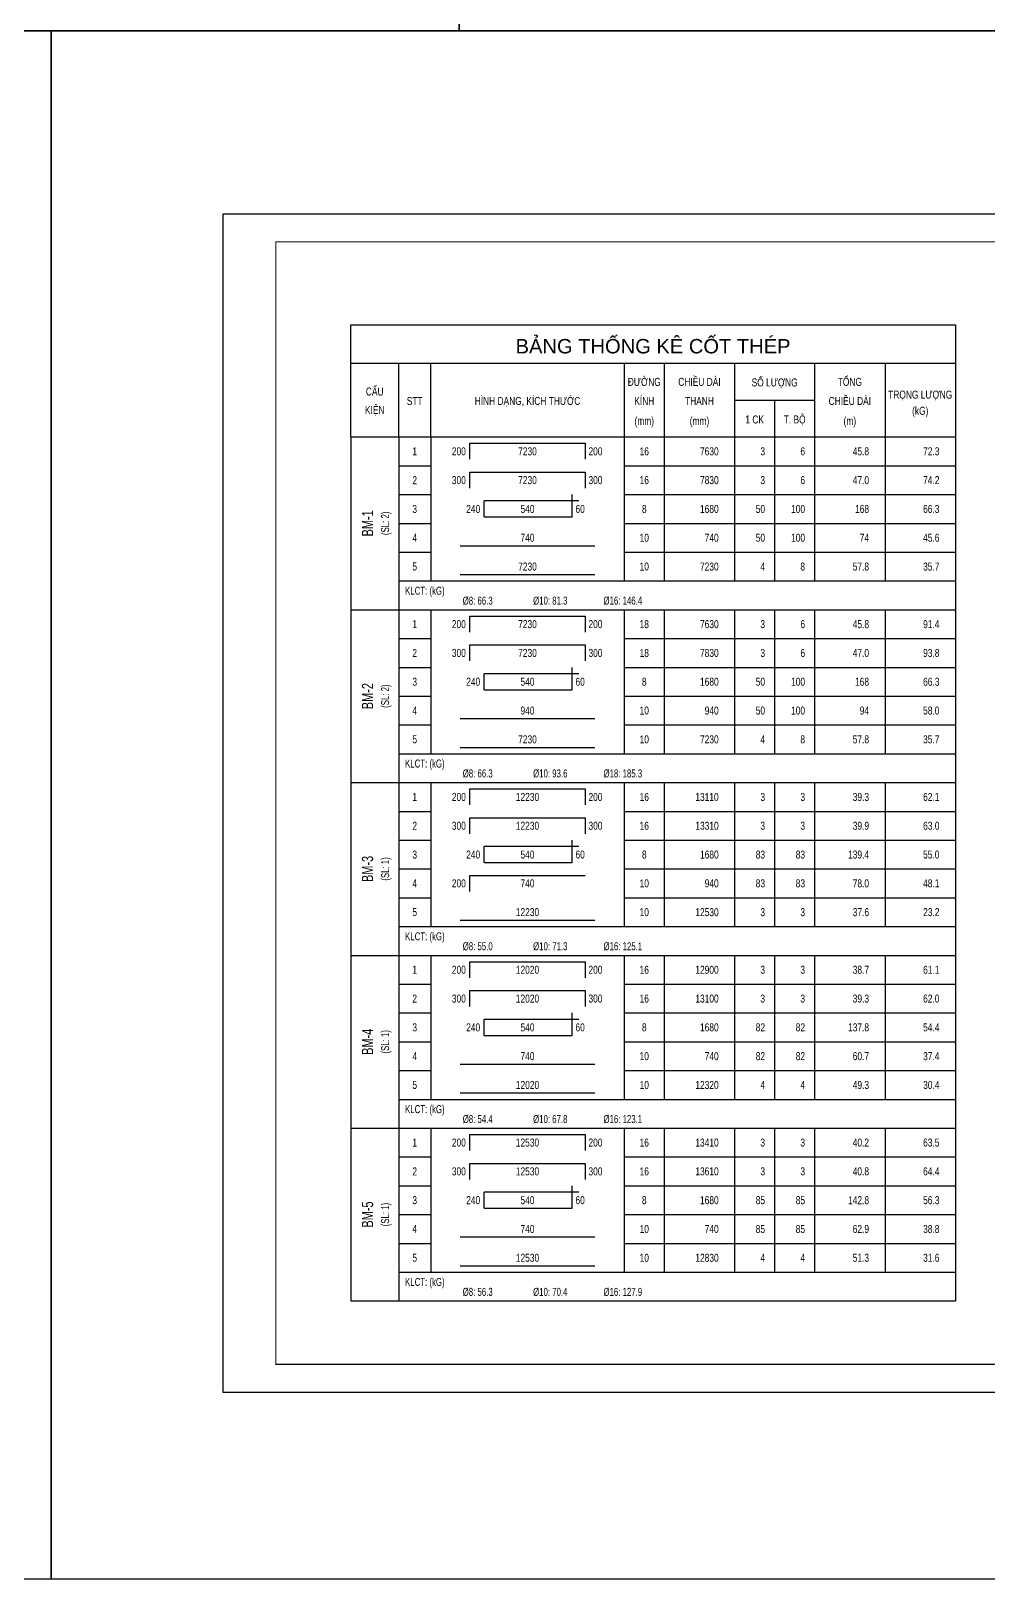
# Model space of a CAD drawing. Extents: x -1855204 to -1466800, y -1308584 to -996495.
# Drawn here: x -1656272 to -1632342, y -1090474 to -1051774 of the extents above; entities that cross this region are included whole.
import ezdxf
from ezdxf.enums import TextEntityAlignment as Align

# ---------------------------------------------------------------- set-up
doc = ezdxf.new("R2010")
doc.units = 0
doc.header["$LTSCALE"] = 150
doc.layers.get('Defpoints').update_dxf_attribs({"lineweight": 18})
for name, color, linetype, lineweight in [('05.Text', 253, 'Continuous', 18), ('11.Khung bo', 32, 'Continuous', 50), ('12.Khung', 36, 'Continuous', 25), ('KCVN-THAY', 7, 'Continuous', 25)]:
    doc.layers.add(name, color=color, linetype=linetype, lineweight=lineweight)
for name, color, linetype in [('STEEL', 4, 'Continuous'), ('TEXT_SLCK', 3, 'Continuous'), ('TEXT_TCK', 3, 'Continuous'), ('TEXT_THCT', 2, 'Continuous'), ('TEXT_TK', 2, 'Continuous'), ('THONGKE', 5, 'Continuous')]:
    doc.layers.add(name, color=color, linetype=linetype)
doc.styles.add('BIGTEXT', font='arial.ttf', dxfattribs={"width": 0.7})
doc.styles.add('SMTEXT', font='arial.ttf', dxfattribs={"width": 0.7})

# ---------------------------------------------------------------- blocks, each defined once
blk = doc.blocks.new('*U4')
at = {"layer": 'KCVN-THAY', "color": 140}
blk.add_lwpolyline([(214871.76, 86966.68), (215381.8, 86966.68), (215381.8, 86579.68), (214871.76, 86579.68)], close=True, dxfattribs=at)
blk = doc.blocks.new('100')
at = {"layer": '11.Khung bo', "const_width": 26.7}
blk.add_lwpolyline([(1860913, -945240), (1860913, -916940), (1896063, -916940), (1896063, -945240)], close=True, dxfattribs=at)
at = {"layer": '12.Khung', "color": 1}
blk.add_lwpolyline([(1901579, -945940), (1901579, -916240), (1859580, -916240), (1859580, -945940)], close=True, dxfattribs=at)
blk = doc.blocks.new('THONGKE_TITLE')
at = {"layer": 'TEXT_TK'}
for p, q in [((0, -35), (0, 0)), ((0, 0), (189, 0)), ((189, 0), (189, -35)), ((0, -12), (189, -12)), ((15, -35), (15, -12)), ((25, -35), (25, -12)), ((85.5, -12), (85.5, -35)), ((98, -12), (98, -35)), ((120, -12), (120, -35)), ((145, -12), (145, -35)), ((167, -12), (167, -35)), ((120, -23.56), (145, -23.56)), ((132.5, -23.56), (132.5, -35)), ((0, -35), (189, -35))]:
    blk.add_line(p, q, dxfattribs=at)
at = {"layer": 'TEXT_TK', "color": 4, "style": 'BIGTEXT'}
blk.add_text('BẢNG THỐNG KÊ CỐT THÉP', height=4.5, dxfattribs=at).set_placement((94.5, -6), align=Align.MIDDLE)
at = {"layer": 'TEXT_TK', "style": 'SMTEXT', "width": 0.75}
for s, p in [('CẤU', (7.5, -22.06)), ('ĐƯỜNG', (91.75, -19.04)), ('CHIỀU DÀI', (109, -19.04)), ('SỐ LƯỢNG', (132.5, -19.22)), ('TỔNG', (156, -19.04)), ('STT', (20, -25.01)), ('HÌNH DẠNG, KÍCH THƯỚC', (55.25, -25.01)), ('KÍNH', (91.75, -25.01)), ('THANH', (109, -25.01)), ('CHIỀU DÀI', (156, -25.01)), ('TRỌNG LƯỢNG', (178, -23.03)), ('KIỆN', (7.5, -27.84)), ('(mm)', (91.75, -31.24)), ('(mm)', (109, -31.24)), ('1 CK', (126.25, -30.79)), ('T. BỘ', (138.75, -30.79)), ('(m)', (156, -31.24)), ('(kG)', (178, -28.08))]:
    blk.add_text(s, height=2.5, dxfattribs=at).set_placement(p, align=Align.CENTER)
blk = doc.blocks.new('TK_9')
at = {"layer": 'STEEL'}
for p, q in [((22.25, 7), (58.25, 7)), ((22.25, 2), (22.25, 7)), ((58.25, 7), (58.25, 2))]:
    blk.add_line(p, q, dxfattribs=at)
at = {"layer": 'TEXT_TK', "style": 'SMTEXT', "width": 0.75}
for tag, p in [('SH', (5, 4.5)), ('L2', (40.25, 4.5)), ('DK', (76.75, 4.5))]:
    blk.add_attdef(tag, text='', height=2.5, dxfattribs=at).set_placement(p, align=Align.MIDDLE)
for tag, p in [('L1', (20.98, 4.5)), ('DAI', (100, 4.5)), ('SL1', (114.5, 4.5)), ('SLA', (127, 4.5)), ('DT', (147, 4.5)), ('TL', (169, 4.5))]:
    blk.add_attdef(tag, text='', height=2.5, dxfattribs=at).set_placement(p, align=Align.MIDDLE_RIGHT)
blk.add_attdef('L3', text='', height=2.5, dxfattribs=at).set_placement((59.31, 4.5), align=Align.MIDDLE_LEFT)
blk = doc.blocks.new('TK_14')
at = {"layer": 'STEEL'}
for p, q in [((56.25, 7), (26.75, 7)), ((26.75, 2), (26.75, 7)), ((54.25, 2), (54.25, 9)), ((26.75, 2), (54.25, 2))]:
    blk.add_line(p, q, dxfattribs=at)
at = {"layer": 'TEXT_TK', "style": 'SMTEXT', "width": 0.75}
for tag, p in [('SH', (5, 4.5)), ('L2', (40.25, 4.5)), ('DK', (76.75, 4.5))]:
    blk.add_attdef(tag, text='', height=2.5, dxfattribs=at).set_placement(p, align=Align.MIDDLE)
for tag, p in [('L1', (25.47, 4.5)), ('DAI', (100, 4.5)), ('SL1', (114.5, 4.5)), ('SLA', (127, 4.5)), ('DT', (147, 4.5)), ('TL', (169, 4.5))]:
    blk.add_attdef(tag, text='', height=2.5, dxfattribs=at).set_placement(p, align=Align.MIDDLE_RIGHT)
blk.add_attdef('M', text='', height=2.5, dxfattribs=at).set_placement((55.25, 4.5), align=Align.MIDDLE_LEFT)
blk = doc.blocks.new('TK_2')
at = {"layer": 'STEEL'}
blk.add_line((19.25, 2), (61.25, 2), dxfattribs=at)
at = {"layer": 'TEXT_TK', "style": 'SMTEXT', "width": 0.75}
for tag, p in [('SH', (5, 4.5)), ('L2', (40.25, 4.5)), ('DK', (76.75, 4.5))]:
    blk.add_attdef(tag, text='', height=2.5, dxfattribs=at).set_placement(p, align=Align.MIDDLE)
for tag, p in [('DAI', (100, 4.5)), ('SL1', (114.5, 4.5)), ('SLA', (127, 4.5)), ('DT', (147, 4.5)), ('TL', (169, 4.5))]:
    blk.add_attdef(tag, text='', height=2.5, dxfattribs=at).set_placement(p, align=Align.MIDDLE_RIGHT)
blk = doc.blocks.new('TK_6')
at = {"layer": 'STEEL'}
for p, q in [((22.25, 2), (22.25, 7)), ((22.25, 7), (58.25, 7))]:
    blk.add_line(p, q, dxfattribs=at)
at = {"layer": 'TEXT_TK', "style": 'SMTEXT', "width": 0.75}
for tag, p in [('SH', (5, 4.5)), ('L2', (40.25, 4.5)), ('DK', (76.75, 4.5))]:
    blk.add_attdef(tag, text='', height=2.5, dxfattribs=at).set_placement(p, align=Align.MIDDLE)
for tag, p in [('L1', (20.98, 4.5)), ('DAI', (100, 4.5)), ('SL1', (114.5, 4.5)), ('SLA', (127, 4.5)), ('DT', (147, 4.5)), ('TL', (169, 4.5))]:
    blk.add_attdef(tag, text='', height=2.5, dxfattribs=at).set_placement(p, align=Align.MIDDLE_RIGHT)

msp = doc.modelspace()

# ---------------------------------------------------------------- linework, layer by layer
at = {"layer": 'TEXT_TK'}
for p, q in [((-1648277, -1061923), (-1648277, -1083523)), ((-1647077, -1061923), (-1647077, -1083523)), ((-1646277, -1061923), (-1646277, -1065523)), ((-1641437, -1061923), (-1641437, -1065523)), ((-1640437, -1061923), (-1640437, -1065523)), ((-1638677, -1061923), (-1638677, -1065523)), ((-1637677, -1061923), (-1637677, -1065523)), ((-1636677, -1061923), (-1636677, -1065523)), ((-1634917, -1061923), (-1634917, -1065523)), ((-1633157, -1061923), (-1633157, -1083523)), ((-1648277, -1066243), (-1633157, -1066243)), ((-1646277, -1066243), (-1646277, -1069843)), ((-1641437, -1066243), (-1641437, -1069843)), ((-1640437, -1066243), (-1640437, -1069843)), ((-1638677, -1066243), (-1638677, -1069843)), ((-1637677, -1066243), (-1637677, -1069843)), ((-1636677, -1066243), (-1636677, -1069843)), ((-1634917, -1066243), (-1634917, -1069843)), ((-1648277, -1070563), (-1633157, -1070563)), ((-1646277, -1070563), (-1646277, -1074163)), ((-1641437, -1070563), (-1641437, -1074163)), ((-1640437, -1070563), (-1640437, -1074163)), ((-1638677, -1070563), (-1638677, -1074163)), ((-1637677, -1070563), (-1637677, -1074163)), ((-1636677, -1070563), (-1636677, -1074163)), ((-1634917, -1070563), (-1634917, -1074163)), ((-1648277, -1074883), (-1633157, -1074883)), ((-1646277, -1074883), (-1646277, -1078483)), ((-1641437, -1074883), (-1641437, -1078483)), ((-1640437, -1074883), (-1640437, -1078483)), ((-1638677, -1074883), (-1638677, -1078483)), ((-1637677, -1074883), (-1637677, -1078483)), ((-1636677, -1074883), (-1636677, -1078483)), ((-1634917, -1074883), (-1634917, -1078483)), ((-1648277, -1079203), (-1633157, -1079203)), ((-1646277, -1079203), (-1646277, -1082803)), ((-1641437, -1079203), (-1641437, -1082803)), ((-1640437, -1079203), (-1640437, -1082803)), ((-1638677, -1079203), (-1638677, -1082803)), ((-1637677, -1079203), (-1637677, -1082803)), ((-1636677, -1079203), (-1636677, -1082803)), ((-1634917, -1079203), (-1634917, -1082803)), ((-1648277, -1083523), (-1633157, -1083523))]:
    msp.add_line(p, q, dxfattribs=at)
at = {"layer": 'THONGKE'}
for p, q in [((-1647077, -1062643), (-1646277, -1062643)), ((-1641437, -1062643), (-1633157, -1062643)), ((-1647077, -1063363), (-1646277, -1063363)), ((-1641437, -1063363), (-1633157, -1063363)), ((-1647077, -1064083), (-1646277, -1064083)), ((-1641437, -1064083), (-1633157, -1064083)), ((-1647077, -1064803), (-1646277, -1064803)), ((-1641437, -1064803), (-1633157, -1064803)), ((-1647077, -1065523), (-1633157, -1065523)), ((-1647077, -1066963), (-1646277, -1066963)), ((-1641437, -1066963), (-1633157, -1066963)), ((-1647077, -1067683), (-1646277, -1067683)), ((-1641437, -1067683), (-1633157, -1067683)), ((-1647077, -1068403), (-1646277, -1068403)), ((-1641437, -1068403), (-1633157, -1068403)), ((-1647077, -1069123), (-1646277, -1069123)), ((-1641437, -1069123), (-1633157, -1069123)), ((-1647077, -1069843), (-1633157, -1069843)), ((-1647077, -1071283), (-1646277, -1071283)), ((-1641437, -1071283), (-1633157, -1071283)), ((-1647077, -1072003), (-1646277, -1072003)), ((-1641437, -1072003), (-1633157, -1072003)), ((-1647077, -1072723), (-1646277, -1072723)), ((-1641437, -1072723), (-1633157, -1072723)), ((-1647077, -1073443), (-1646277, -1073443)), ((-1641437, -1073443), (-1633157, -1073443)), ((-1647077, -1074163), (-1633157, -1074163)), ((-1647077, -1075603), (-1646277, -1075603)), ((-1641437, -1075603), (-1633157, -1075603)), ((-1647077, -1076323), (-1646277, -1076323)), ((-1641437, -1076323), (-1633157, -1076323)), ((-1647077, -1077043), (-1646277, -1077043)), ((-1641437, -1077043), (-1633157, -1077043)), ((-1647077, -1077763), (-1646277, -1077763)), ((-1641437, -1077763), (-1633157, -1077763)), ((-1647077, -1078483), (-1633157, -1078483)), ((-1647077, -1079923), (-1646277, -1079923)), ((-1641437, -1079923), (-1633157, -1079923)), ((-1647077, -1080643), (-1646277, -1080643)), ((-1641437, -1080643), (-1633157, -1080643)), ((-1647077, -1081363), (-1646277, -1081363)), ((-1641437, -1081363), (-1633157, -1081363)), ((-1647077, -1082083), (-1646277, -1082083)), ((-1641437, -1082083), (-1633157, -1082083)), ((-1647077, -1082803), (-1633157, -1082803))]:
    msp.add_line(p, q, dxfattribs=at)

# ---------------------------------------------------------------- block references
at = {"layer": '05.Text', "xscale": 0.991454545641318, "yscale": 0.991454545641318, "zscale": 0.9914545456793755}
msp.add_blockref('100', (-3495160.1, -147944.3), dxfattribs=at)
at = {"layer": 'Defpoints', "xscale": 100, "yscale": 100, "zscale": 100}
for p in [(-23183742.3, -9709742.1), (-23132738, -9709742.1), (-23193943.1, -9748442.1), (-23142938.9, -9748442.1)]:
    msp.add_blockref('*U4', p, dxfattribs=at)
at = {"layer": 'TEXT_TK', "xscale": 80, "yscale": 80, "zscale": 80}
msp.add_blockref('THONGKE_TITLE', (-1648277, -1059123), dxfattribs=at)
for name, p, values in [('TK_9', (-1647077, -1062643), {'SH': '1', 'L1': '200', 'L2': '7230', 'L3': '200', 'DK': '16', 'DAI': '7630', 'SL1': '3', 'SLA': '6', 'DT': '45.8', 'TL': '72.3'}), ('TK_9', (-1647077, -1063363), {'SH': '2', 'L1': '300', 'L2': '7230', 'L3': '300', 'DK': '16', 'DAI': '7830', 'SL1': '3', 'SLA': '6', 'DT': '47.0', 'TL': '74.2'}), ('TK_14', (-1647077, -1064083), {'SH': '3', 'L1': '240', 'L2': '540', 'M': '60', 'DK': '8', 'DAI': '1680', 'SL1': '50', 'SLA': '100', 'DT': '168', 'TL': '66.3'}), ('TK_2', (-1647077, -1064803), {'L2': '740', 'TL': '45.6', 'DT': '74', 'SLA': '100', 'SL1': '50', 'DAI': '740', 'DK': '10', 'SH': '4'}), ('TK_2', (-1647077, -1065523), {'L2': '7230', 'TL': '35.7', 'DT': '57.8', 'SLA': '8', 'SL1': '4', 'DAI': '7230', 'DK': '10', 'SH': '5'}), ('TK_9', (-1647077, -1066963), {'SH': '1', 'L1': '200', 'L2': '7230', 'L3': '200', 'DK': '18', 'DAI': '7630', 'SL1': '3', 'SLA': '6', 'DT': '45.8', 'TL': '91.4'}), ('TK_9', (-1647077, -1067683), {'SH': '2', 'L1': '300', 'L2': '7230', 'L3': '300', 'DK': '18', 'DAI': '7830', 'SL1': '3', 'SLA': '6', 'DT': '47.0', 'TL': '93.8'}), ('TK_14', (-1647077, -1068403), {'SH': '3', 'L1': '240', 'L2': '540', 'M': '60', 'DK': '8', 'DAI': '1680', 'SL1': '50', 'SLA': '100', 'DT': '168', 'TL': '66.3'}), ('TK_2', (-1647077, -1069123), {'L2': '940', 'TL': '58.0', 'DT': '94', 'SLA': '100', 'SL1': '50', 'DAI': '940', 'DK': '10', 'SH': '4'}), ('TK_2', (-1647077, -1069843), {'L2': '7230', 'TL': '35.7', 'DT': '57.8', 'SLA': '8', 'SL1': '4', 'DAI': '7230', 'DK': '10', 'SH': '5'}), ('TK_9', (-1647077, -1071283), {'SH': '1', 'L1': '200', 'L2': '12230', 'L3': '200', 'DK': '16', 'DAI': '13110', 'SL1': '3', 'SLA': '3', 'DT': '39.3', 'TL': '62.1'}), ('TK_9', (-1647077, -1072003), {'SH': '2', 'L1': '300', 'L2': '12230', 'L3': '300', 'DK': '16', 'DAI': '13310', 'SL1': '3', 'SLA': '3', 'DT': '39.9', 'TL': '63.0'}), ('TK_14', (-1647077, -1072723), {'SH': '3', 'L1': '240', 'L2': '540', 'M': '60', 'DK': '8', 'DAI': '1680', 'SL1': '83', 'SLA': '83', 'DT': '139.4', 'TL': '55.0'}), ('TK_6', (-1647077, -1073443), {'L1': '200', 'L2': '740', 'SH': '4', 'DAI': '940', 'DK': '10', 'SL1': '83', 'SLA': '83', 'TL': '48.1', 'DT': '78.0'}), ('TK_2', (-1647077, -1074163), {'L2': '12230', 'TL': '23.2', 'DT': '37.6', 'SLA': '3', 'SL1': '3', 'DAI': '12530', 'DK': '10', 'SH': '5'}), ('TK_9', (-1647077, -1075603), {'SH': '1', 'L1': '200', 'L2': '12020', 'L3': '200', 'DK': '16', 'DAI': '12900', 'SL1': '3', 'SLA': '3', 'DT': '38.7', 'TL': '61.1'}), ('TK_9', (-1647077, -1076323), {'SH': '2', 'L1': '300', 'L2': '12020', 'L3': '300', 'DK': '16', 'DAI': '13100', 'SL1': '3', 'SLA': '3', 'DT': '39.3', 'TL': '62.0'}), ('TK_14', (-1647077, -1077043), {'SH': '3', 'L1': '240', 'L2': '540', 'M': '60', 'DK': '8', 'DAI': '1680', 'SL1': '82', 'SLA': '82', 'DT': '137.8', 'TL': '54.4'}), ('TK_2', (-1647077, -1077763), {'L2': '740', 'TL': '37.4', 'DT': '60.7', 'SLA': '82', 'SL1': '82', 'DAI': '740', 'DK': '10', 'SH': '4'}), ('TK_2', (-1647077, -1078483), {'L2': '12020', 'TL': '30.4', 'DT': '49.3', 'SLA': '4', 'SL1': '4', 'DAI': '12320', 'DK': '10', 'SH': '5'}), ('TK_9', (-1647077, -1079923), {'SH': '1', 'L1': '200', 'L2': '12530', 'L3': '200', 'DK': '16', 'DAI': '13410', 'SL1': '3', 'SLA': '3', 'DT': '40.2', 'TL': '63.5'}), ('TK_9', (-1647077, -1080643), {'SH': '2', 'L1': '300', 'L2': '12530', 'L3': '300', 'DK': '16', 'DAI': '13610', 'SL1': '3', 'SLA': '3', 'DT': '40.8', 'TL': '64.4'}), ('TK_14', (-1647077, -1081363), {'SH': '3', 'L1': '240', 'L2': '540', 'M': '60', 'DK': '8', 'DAI': '1680', 'SL1': '85', 'SLA': '85', 'DT': '142.8', 'TL': '56.3'}), ('TK_2', (-1647077, -1082083), {'L2': '740', 'TL': '38.8', 'DT': '62.9', 'SLA': '85', 'SL1': '85', 'DAI': '740', 'DK': '10', 'SH': '4'}), ('TK_2', (-1647077, -1082803), {'L2': '12530', 'TL': '31.6', 'DT': '51.3', 'SLA': '4', 'SL1': '4', 'DAI': '12830', 'DK': '10', 'SH': '5'})]:
    msp.add_blockref(name, p, dxfattribs=at).add_auto_attribs(values)

# ---------------------------------------------------------------- texts
at = {"layer": 'TEXT_SLCK', "style": 'SMTEXT', "width": 0.7}
for s, p in [('(SL: 2)', (-1647317, -1064083)), ('(SL: 2)', (-1647317, -1068403)), ('(SL: 1)', (-1647317, -1072723)), ('(SL: 1)', (-1647317, -1077043)), ('(SL: 1)', (-1647317, -1081363))]:
    msp.add_text(s, height=200, rotation=90, dxfattribs=at).set_placement(p, align=Align.CENTER)
at = {"layer": 'TEXT_TCK', "style": 'SMTEXT', "width": 0.7}
for s, p in [('BM-1', (-1647717, -1064083)), ('BM-2', (-1647717, -1068403)), ('BM-3', (-1647717, -1072723)), ('BM-4', (-1647717, -1077043)), ('BM-5', (-1647717, -1081363))]:
    msp.add_text(s, height=280, rotation=90, dxfattribs=at).set_placement(p, align=Align.CENTER)
at = {"layer": 'TEXT_THCT', "style": 'SMTEXT', "width": 0.7}
for s, p in [('KLCT: (kG)', (-1646917, -1065867)), ('%%c8: 66.3', (-1645477, -1066115)), ('%%c10: 81.3', (-1643717, -1066115)), ('%%c16: 146.4', (-1641957, -1066115)), ('KLCT: (kG)', (-1646917, -1070187)), ('%%c8: 66.3', (-1645477, -1070435)), ('%%c10: 93.6', (-1643717, -1070435)), ('%%c18: 185.3', (-1641957, -1070435)), ('KLCT: (kG)', (-1646917, -1074507)), ('%%c8: 55.0', (-1645477, -1074755)), ('%%c10: 71.3', (-1643717, -1074755)), ('%%c16: 125.1', (-1641957, -1074755)), ('KLCT: (kG)', (-1646917, -1078827)), ('%%c8: 54.4', (-1645477, -1079075)), ('%%c10: 67.8', (-1643717, -1079075)), ('%%c16: 123.1', (-1641957, -1079075)), ('KLCT: (kG)', (-1646917, -1083147)), ('%%c8: 56.3', (-1645477, -1083395)), ('%%c10: 70.4', (-1643717, -1083395)), ('%%c16: 127.9', (-1641957, -1083395))]:
    msp.add_text(s, height=200, dxfattribs=at).set_placement(p)

doc.saveas('drawing.dxf')
